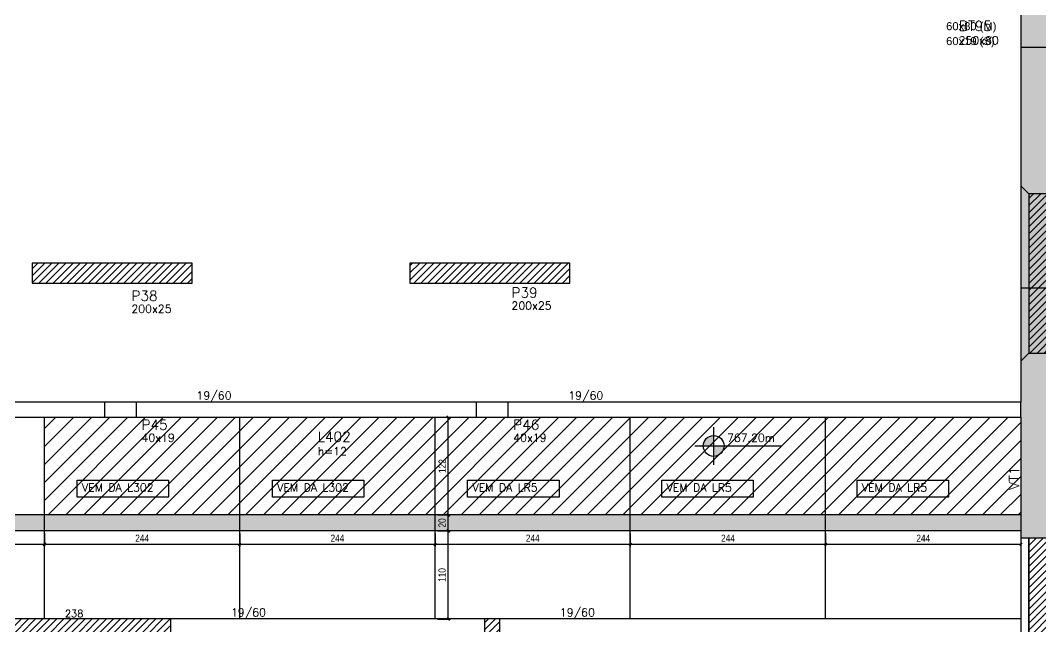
# Model space of a CAD drawing. Extents: x 1860 to 9314, y -614 to 3837.
# Drawn here: x 3631 to 4906, y 2247 to 3004 of the extents above; entities that cross this region are included whole.
import ezdxf
from ezdxf.enums import TextEntityAlignment as Align

# ---------------------------------------------------------------- set-up
doc = ezdxf.new("R2010")
doc.units = 0
for name, color, linetype in [('COTA', 241, 'Continuous'), ('F-BLOCOS-DIM', 2, 'Continuous'), ('F-BLOCOS-NOME', 3, 'Continuous'), ('F-CORTE', 4, 'Continuous'), ('F-LAJES-DIM', 2, 'Continuous'), ('F-LAJES-NOME', 4, 'Continuous'), ('F-NÍVEL-PLANTA', 2, 'Continuous'), ('F-PILARES-DIM', 172, 'Continuous'), ('F-PILARES-HACH', 174, 'Continuous'), ('F-PILARES-M', 170, 'Continuous'), ('F-PILARES-N', 170, 'Continuous'), ('F-PILARES-NASCE', 4, 'Continuous'), ('F-PILARES-NOME', 170, 'Continuous'), ('F-PILARES-S', 170, 'Continuous'), ('F-PILARES-V', 170, 'Continuous'), ('F-SOLIDO-CORTE', 71, 'Continuous'), ('F-TEXTO', 6, 'Continuous'), ('F-VIGAS', 3, 'Continuous'), ('F-VIGAS-DIM', 2, 'Continuous'), ('F-VIGAS-NOME', 4, 'Continuous'), ('Painéis', 200, 'Continuous')]:
    doc.layers.add(name, color=color, linetype=linetype)
doc.layers.add('F-DESNIVEL-2', color=7, linetype='Continuous', true_color=0xffd1e8)
doc.layers.add('Hachura', color=251, linetype='Continuous', lineweight=9)
doc.styles.add('COTA TECNICA-50', font='techl___.ttf', dxfattribs={"height": 9})
doc.styles.add('MCP', font='romans.shx')
doc.styles.add('ROMANS', font='romans.shx')
doc.styles.get("Standard").update_dxf_attribs({"font": 'arial.ttf'})
doc.dimstyles.new('COTA PAINEL-50', dxfattribs={"dimtxt": 9, "dimasz": 3, "dimexe": 3, "dimexo": 3, "dimgap": 3, "dimtad": 1, "dimdec": 1, "dimzin": 12, "dimdsep": 46, "dimtxsty": 'COTA TECNICA-50', "dimblk1": 'OBLIQUE', "dimblk2": 'OBLIQUE', "dimsah": 1, "dimcen": 0.9, "dimclrd": 4, "dimclre": 4, "dimclrt": 240, "dimadec": 1, "dimazin": 3, "dimtfac": 1, "dimtdec": 1, "dimtmove": 0, "dimatfit": 3, "dimfxl": 1, "dimtolj": 1, "dimtzin": 12, "dimarcsym": 0})
pattern_1 = [(45, (3615.476, 1372.732), (-4.419417, 4.419417), [])]

# ---------------------------------------------------------------- blocks, each defined once
blk = doc.blocks.new('Nível - Planta')
at = {"layer": 'F-NÍVEL-PLANTA'}
h = blk.add_hatch(color=71, dxfattribs=at)
h.paths.add_polyline_path([(0, 0), (0, 0.26, 0.414214), (-0.26, 0)])
h.paths.add_polyline_path([(0.26, 0), (0, 0), (0, -0.26, 0.414214)])
for p, q in [((0, -0.469), (0, 0.469)), ((-0.469, 0), (1.704, 0))]:
    blk.add_line(p, q, dxfattribs=at)
blk.add_circle((0, 0), 0.26, dxfattribs=at)
at = {"layer": 'F-TEXTO', "color": 3, "style": 'MCP'}
blk.add_attdef('NÍVEL', (0.333, 0.102), '', height=0.2, dxfattribs=at)
blk = doc.blocks.new('_Oblique')
at = {"color": 0, "linetype": 'ByBlock', "lineweight": -2}
blk.add_line((-0.5, -0.5), (0.5, 0.5), dxfattribs=at)
blk = doc.blocks.new('*D600')
at = {"layer": 'COTA', "color": 4, "lineweight": -2, "transparency": 16777216}
for p, q in [((3539.5, 2363.2), (3539.5, 2346.6)), ((3661.5, 2363.2), (3661.5, 2346.6)), ((3539.5, 2349.6), (3661.5, 2349.6))]:
    blk.add_line(p, q, dxfattribs=at)
at = {"layer": 'Defpoints', "color": 0, "transparency": 16777216}
for p in [(3539.5, 2366.2), (3661.5, 2366.2), (3661.5, 2349.6)]:
    blk.add_point(p, dxfattribs=at)
at = {"layer": 'COTA', "color": 4, "lineweight": -2, "transparency": 16777216, "xscale": 3, "yscale": 3, "zscale": 3, "rotation": 180}
blk.add_blockref('_Oblique', (3539.5, 2349.6), dxfattribs=at)
at = {"layer": 'COTA', "color": 4, "lineweight": -2, "transparency": 16777216, "xscale": 3, "yscale": 3, "zscale": 3}
blk.add_blockref('_Oblique', (3661.5, 2349.6), dxfattribs=at)
at = {"layer": 'COTA', "color": 240, "transparency": 16777216, "insert": (3600.5, 2357.1), "char_height": 9, "attachment_point": 5, "style": 'COTA TECNICA-50'}
blk.add_mtext('\\A1;122', dxfattribs=at)
blk = doc.blocks.new('*D601')
at = {"layer": 'COTA', "color": 4, "lineweight": -2, "transparency": 16777216}
for p, q in [((3661.5, 2363.2), (3661.5, 2346.6)), ((3905.5, 2363.2), (3905.5, 2346.6)), ((3661.5, 2349.6), (3905.5, 2349.6))]:
    blk.add_line(p, q, dxfattribs=at)
at = {"layer": 'Defpoints', "color": 0, "transparency": 16777216}
for p in [(3661.5, 2366.2), (3905.5, 2366.2), (3905.5, 2349.6)]:
    blk.add_point(p, dxfattribs=at)
at = {"layer": 'COTA', "color": 4, "lineweight": -2, "transparency": 16777216, "xscale": 3, "yscale": 3, "zscale": 3, "rotation": 180}
blk.add_blockref('_Oblique', (3661.5, 2349.6), dxfattribs=at)
at = {"layer": 'COTA', "color": 4, "lineweight": -2, "transparency": 16777216, "xscale": 3, "yscale": 3, "zscale": 3}
blk.add_blockref('_Oblique', (3905.5, 2349.6), dxfattribs=at)
at = {"layer": 'COTA', "color": 240, "transparency": 16777216, "insert": (3783.5, 2357.1), "char_height": 9, "attachment_point": 5, "style": 'COTA TECNICA-50'}
blk.add_mtext('\\A1;244', dxfattribs=at)
blk = doc.blocks.new('*D602')
at = {"layer": 'COTA', "color": 4, "lineweight": -2, "transparency": 16777216}
for p, q in [((3905.5, 2363.2), (3905.5, 2346.6)), ((4149.5, 2363.2), (4149.5, 2346.6)), ((3905.5, 2349.6), (4149.5, 2349.6))]:
    blk.add_line(p, q, dxfattribs=at)
at = {"layer": 'Defpoints', "color": 0, "transparency": 16777216}
for p in [(3905.5, 2366.2), (4149.5, 2366.2), (4149.5, 2349.6)]:
    blk.add_point(p, dxfattribs=at)
at = {"layer": 'COTA', "color": 4, "lineweight": -2, "transparency": 16777216, "xscale": 3, "yscale": 3, "zscale": 3, "rotation": 180}
blk.add_blockref('_Oblique', (3905.5, 2349.6), dxfattribs=at)
at = {"layer": 'COTA', "color": 4, "lineweight": -2, "transparency": 16777216, "xscale": 3, "yscale": 3, "zscale": 3}
blk.add_blockref('_Oblique', (4149.5, 2349.6), dxfattribs=at)
at = {"layer": 'COTA', "color": 240, "transparency": 16777216, "insert": (4027.5, 2357.1), "char_height": 9, "attachment_point": 5, "style": 'COTA TECNICA-50'}
blk.add_mtext('\\A1;244', dxfattribs=at)
blk = doc.blocks.new('*D603')
at = {"layer": 'COTA', "color": 4, "lineweight": -2, "transparency": 16777216}
for p, q in [((4149.5, 2363.2), (4149.5, 2346.6)), ((4393.5, 2363.2), (4393.5, 2346.6)), ((4149.5, 2349.6), (4393.5, 2349.6))]:
    blk.add_line(p, q, dxfattribs=at)
at = {"layer": 'Defpoints', "color": 0, "transparency": 16777216}
for p in [(4149.5, 2366.2), (4393.5, 2366.2), (4393.5, 2349.6)]:
    blk.add_point(p, dxfattribs=at)
at = {"layer": 'COTA', "color": 4, "lineweight": -2, "transparency": 16777216, "xscale": 3, "yscale": 3, "zscale": 3, "rotation": 180}
blk.add_blockref('_Oblique', (4149.5, 2349.6), dxfattribs=at)
at = {"layer": 'COTA', "color": 4, "lineweight": -2, "transparency": 16777216, "xscale": 3, "yscale": 3, "zscale": 3}
blk.add_blockref('_Oblique', (4393.5, 2349.6), dxfattribs=at)
at = {"layer": 'COTA', "color": 240, "transparency": 16777216, "insert": (4271.5, 2357.1), "char_height": 9, "attachment_point": 5, "style": 'COTA TECNICA-50'}
blk.add_mtext('\\A1;244', dxfattribs=at)
blk = doc.blocks.new('*D604')
at = {"layer": 'COTA', "color": 4, "lineweight": -2, "transparency": 16777216}
for p, q in [((4393.5, 2363.2), (4393.5, 2346.6)), ((4637.5, 2363.2), (4637.5, 2346.6)), ((4393.5, 2349.6), (4637.5, 2349.6))]:
    blk.add_line(p, q, dxfattribs=at)
at = {"layer": 'Defpoints', "color": 0, "transparency": 16777216}
for p in [(4393.5, 2366.2), (4637.5, 2366.2), (4637.5, 2349.6)]:
    blk.add_point(p, dxfattribs=at)
at = {"layer": 'COTA', "color": 4, "lineweight": -2, "transparency": 16777216, "xscale": 3, "yscale": 3, "zscale": 3, "rotation": 180}
blk.add_blockref('_Oblique', (4393.5, 2349.6), dxfattribs=at)
at = {"layer": 'COTA', "color": 4, "lineweight": -2, "transparency": 16777216, "xscale": 3, "yscale": 3, "zscale": 3}
blk.add_blockref('_Oblique', (4637.5, 2349.6), dxfattribs=at)
at = {"layer": 'COTA', "color": 240, "transparency": 16777216, "insert": (4515.5, 2357.1), "char_height": 9, "attachment_point": 5, "style": 'COTA TECNICA-50'}
blk.add_mtext('\\A1;244', dxfattribs=at)
blk = doc.blocks.new('*D605')
at = {"layer": 'COTA', "color": 4, "lineweight": -2, "transparency": 16777216}
for p, q in [((4637.5, 2363.2), (4637.5, 2346.6)), ((4881.5, 2363.2), (4881.5, 2346.6)), ((4637.5, 2349.6), (4881.5, 2349.6))]:
    blk.add_line(p, q, dxfattribs=at)
at = {"layer": 'Defpoints', "color": 0, "transparency": 16777216}
for p in [(4637.5, 2366.2), (4881.5, 2366.2), (4881.5, 2349.6)]:
    blk.add_point(p, dxfattribs=at)
at = {"layer": 'COTA', "color": 4, "lineweight": -2, "transparency": 16777216, "xscale": 3, "yscale": 3, "zscale": 3, "rotation": 180}
blk.add_blockref('_Oblique', (4637.5, 2349.6), dxfattribs=at)
at = {"layer": 'COTA', "color": 4, "lineweight": -2, "transparency": 16777216, "xscale": 3, "yscale": 3, "zscale": 3}
blk.add_blockref('_Oblique', (4881.5, 2349.6), dxfattribs=at)
at = {"layer": 'COTA', "color": 240, "transparency": 16777216, "insert": (4759.5, 2357.1), "char_height": 9, "attachment_point": 5, "style": 'COTA TECNICA-50'}
blk.add_mtext('\\A1;244', dxfattribs=at)
blk = doc.blocks.new('*D606')
at = {"layer": 'COTA', "color": 4, "lineweight": -2, "transparency": 16777216}
for p, q in [((4152.5, 2366.2), (4168.9, 2366.2)), ((4165.9, 2256.2), (4165.9, 2366.2)), ((4152.5, 2256.2), (4168.9, 2256.2))]:
    blk.add_line(p, q, dxfattribs=at)
at = {"layer": 'Defpoints', "color": 0, "transparency": 16777216}
for p in [(4149.5, 2366.2), (4165.9, 2366.2), (4149.5, 2256.2)]:
    blk.add_point(p, dxfattribs=at)
at = {"layer": 'COTA', "color": 4, "lineweight": -2, "transparency": 16777216, "xscale": 3, "yscale": 3, "zscale": 3}
for p, rotation in [((4165.9, 2366.2), 90), ((4165.9, 2256.2), 270)]:
    blk.add_blockref('_Oblique', p, dxfattribs=dict(at, rotation=rotation))
at = {"layer": 'COTA', "color": 240, "transparency": 16777216, "insert": (4158.3, 2311.2), "char_height": 9, "attachment_point": 5, "rotation": 90, "style": 'COTA TECNICA-50'}
blk.add_mtext('\\A1;110', dxfattribs=at)
blk = doc.blocks.new('*D607')
at = {"layer": 'COTA', "color": 4, "lineweight": -2, "transparency": 16777216}
for p, q in [((4152.5, 2386.2), (4168.9, 2386.2)), ((4165.9, 2366.2), (4165.9, 2386.2)), ((4152.5, 2366.2), (4168.9, 2366.2))]:
    blk.add_line(p, q, dxfattribs=at)
at = {"layer": 'Defpoints', "color": 0, "transparency": 16777216}
for p in [(4149.5, 2386.2), (4165.9, 2386.2), (4149.5, 2366.2)]:
    blk.add_point(p, dxfattribs=at)
at = {"layer": 'COTA', "color": 4, "lineweight": -2, "transparency": 16777216, "xscale": 3, "yscale": 3, "zscale": 3}
for p, rotation in [((4165.9, 2386.2), 90), ((4165.9, 2366.2), 270)]:
    blk.add_blockref('_Oblique', p, dxfattribs=dict(at, rotation=rotation))
at = {"layer": 'COTA', "color": 240, "transparency": 16777216, "insert": (4158.3, 2376.2), "char_height": 9, "attachment_point": 5, "rotation": 90, "style": 'COTA TECNICA-50'}
blk.add_mtext('\\A1;20', dxfattribs=at)
blk = doc.blocks.new('*D608')
at = {"layer": 'COTA', "color": 4, "lineweight": -2, "transparency": 16777216}
for p, q in [((4152.5, 2508.2), (4168.9, 2508.2)), ((4165.9, 2386.2), (4165.9, 2508.2)), ((4152.5, 2386.2), (4168.9, 2386.2))]:
    blk.add_line(p, q, dxfattribs=at)
at = {"layer": 'Defpoints', "color": 0, "transparency": 16777216}
for p in [(4149.5, 2508.2), (4165.9, 2508.2), (4149.5, 2386.2)]:
    blk.add_point(p, dxfattribs=at)
at = {"layer": 'COTA', "color": 4, "lineweight": -2, "transparency": 16777216, "xscale": 3, "yscale": 3, "zscale": 3}
for p, rotation in [((4165.9, 2508.2), 90), ((4165.9, 2386.2), 270)]:
    blk.add_blockref('_Oblique', p, dxfattribs=dict(at, rotation=rotation))
at = {"layer": 'COTA', "color": 240, "transparency": 16777216, "insert": (4158.4, 2447.2), "char_height": 9, "attachment_point": 5, "rotation": 90, "style": 'COTA TECNICA-50'}
blk.add_mtext('\\A1;122', dxfattribs=at)

msp = doc.modelspace()

# ---------------------------------------------------------------- hatches: boundary and pattern name
at = {"layer": 'F-PILARES-HACH', "linetype": 'Continuous'}
h = msp.add_hatch(dxfattribs=at)
h.set_pattern_fill('ANSI31', color=256, scale=50, style=0)
h.set_pattern_definition(pattern_1)
h.paths.add_polyline_path([(4891.48, 2588.23), (4921.48, 2588.23), (4921.48, 2787.23), (4891.48, 2787.23)], flags=16)
h = msp.add_hatch(dxfattribs=at)
h.set_pattern_fill('ANSI31', color=256, scale=50, style=0)
h.set_pattern_definition(pattern_1)
h.paths.add_polyline_path([(3645.98, 2675.73), (3845.98, 2675.73), (3845.98, 2700.73), (3645.98, 2700.73)], flags=16)
h = msp.add_hatch(dxfattribs=at)
h.set_pattern_fill('ANSI31', color=256, scale=50, style=0)
h.set_pattern_definition(pattern_1)
h.paths.add_polyline_path([(4117.98, 2675.73), (4317.98, 2675.73), (4317.98, 2700.73), (4117.98, 2700.73)], flags=16)
h = msp.add_hatch(dxfattribs=at)
h.set_pattern_fill('ANSI31', color=256, scale=50, style=0)
h.set_pattern_definition(pattern_1)
h.paths.add_polyline_path([(4891.48, 2182.23), (4921.48, 2182.23), (4921.48, 2357.23), (4891.48, 2357.23)], flags=16)
h = msp.add_hatch(dxfattribs=at)
h.set_pattern_fill('ANSI31', color=256, scale=50, style=0)
h.set_pattern_definition(pattern_1)
h.paths.add_polyline_path([(3819.48, 2018.23), (3819.48, 2256.23), (3581.48, 2256.23), (3581.48, 2237.23), (3800.48, 2237.23), (3800.48, 2037.23), (3581.48, 2037.23), (3581.48, 2018.23)], flags=16)
h = msp.add_hatch(dxfattribs=at)
h.set_pattern_fill('ANSI31', color=256, scale=50, style=0)
h.set_pattern_definition(pattern_1)
h.paths.add_polyline_path([(4211.48, 2018.23), (4230.48, 2018.23), (4230.48, 2256.23), (4211.48, 2256.23)], flags=16)
at = {"layer": 'F-SOLIDO-CORTE', "linetype": 'Continuous'}
msp.add_hatch(color=256, dxfattribs=at).paths.add_polyline_path([(4881.48, 2969.94), (4881.48, 2669.94), (4931.48, 2669.94), (4931.48, 2874.94), (4964.83, 2874.94), (4964.83, 2909.94), (4931.48, 2909.94), (4931.48, 2969.94)], flags=16)
at = {"layer": 'Hachura', "linetype": 'ByBlock'}
h = msp.add_hatch(dxfattribs=at)
h.set_pattern_fill('ANSI31', color=256, scale=5)
h.paths.add_polyline_path([(3905.48, 2508.23), (3661.48, 2508.23), (3661.48, 2386.23), (3905.48, 2386.23)])
h.paths.add_polyline_path([(4149.48, 2508.23), (3905.48, 2508.23), (3905.48, 2386.23), (4149.48, 2386.23)])
h.paths.add_polyline_path([(4393.48, 2508.23), (4149.48, 2508.23), (4149.48, 2386.23), (4393.48, 2386.23)])
h.paths.add_polyline_path([(4393.48, 2508.23), (4393.48, 2386.23), (4637.48, 2386.23), (4637.48, 2508.23)])
h.paths.add_polyline_path([(4637.48, 2508.23), (4637.48, 2386.23), (4881.48, 2386.23), (4881.48, 2508.23)])
h = msp.add_hatch(color=256, dxfattribs=at)
h.dxf.hatch_style = 1
h.paths.add_polyline_path([(3661.48, 2386.23), (3539.48, 2386.23), (3539.48, 2366.23), (3661.48, 2366.23)])
h = msp.add_hatch(color=256, dxfattribs=at)
h.dxf.hatch_style = 1
h.paths.add_polyline_path([(3905.48, 2386.23), (3661.48, 2386.23), (3661.48, 2366.23), (3905.48, 2366.23)])
h = msp.add_hatch(color=256, dxfattribs=at)
h.dxf.hatch_style = 1
h.paths.add_polyline_path([(4149.48, 2386.23), (3905.48, 2386.23), (3905.48, 2366.23), (4149.48, 2366.23)])
h = msp.add_hatch(color=256, dxfattribs=at)
h.dxf.hatch_style = 1
h.paths.add_polyline_path([(4393.48, 2386.23), (4149.48, 2386.23), (4149.48, 2366.23), (4393.48, 2366.23)])
h = msp.add_hatch(color=256, dxfattribs=at)
h.dxf.hatch_style = 1
h.paths.add_polyline_path([(4637.48, 2386.23), (4393.48, 2386.23), (4393.48, 2366.23), (4637.48, 2366.23)])
h = msp.add_hatch(color=256, dxfattribs=at)
h.dxf.hatch_style = 1
h.paths.add_polyline_path([(4881.48, 2386.23), (4637.48, 2386.23), (4637.48, 2366.23), (4881.48, 2366.23)])

# ---------------------------------------------------------------- linework, layer by layer
at = {"layer": 'COTA'}
for points in [[(3702.24, 2429.81), (3816.38, 2429.81), (3816.38, 2408.26), (3702.24, 2408.26)], [(3946.24, 2429.81), (4060.38, 2429.81), (4060.38, 2408.26), (3946.24, 2408.26)], [(4190.24, 2429.81), (4304.38, 2429.81), (4304.38, 2408.26), (4190.24, 2408.26)], [(4432.79, 2429.81), (4546.93, 2429.81), (4546.93, 2408.26), (4432.79, 2408.26)], [(4676.79, 2429.81), (4790.93, 2429.81), (4790.93, 2408.26), (4676.79, 2408.26)]]:
    msp.add_lwpolyline(points, close=True, dxfattribs=at)
at = {"layer": 'F-CORTE', "linetype": 'Continuous'}
msp.add_lwpolyline([(4964.83, 2909.94), (4931.48, 2909.94), (4931.48, 2969.94), (4881.48, 2969.94), (4881.48, 2669.94), (4931.48, 2669.94), (4931.48, 2874.94), (4964.83, 2874.94)], dxfattribs=at)
at = {"layer": 'F-DESNIVEL-2', "linetype": 'Continuous'}
for points in [[(4931.48, 2687.73), (4931.48, 3022.13), (4881.48, 3022.13)], [(4931.48, 2687.73), (4881.48, 3022.13), (4881.48, 2687.73)], [(4931.48, 2517.73), (4931.48, 2687.73), (4881.48, 2687.73)], [(4931.48, 2517.73), (4881.48, 2687.73), (4881.48, 2517.73)], [(4931.48, 2687.73), (4881.48, 2687.73), (4931.48, 2687.73)], [(4931.48, 2517.73), (4881.48, 2517.73), (4881.48, 2357.33)], [(4931.48, 2517.73), (4881.48, 2357.33), (4931.48, 2357.33)], [(4931.48, 2517.73), (4881.48, 2517.73), (4931.48, 2517.73)]]:
    msp.add_solid(points, dxfattribs=at)
at = {"layer": 'F-PILARES-M', "linetype": 'Continuous'}
for points in [[(3736.48, 2508.23), (3776.48, 2508.23), (3776.48, 2527.23), (3736.48, 2527.23), (3736.48, 2508.23)], [(4200.98, 2508.23), (4240.98, 2508.23), (4240.98, 2527.23), (4200.98, 2527.23), (4200.98, 2508.23)], [(4891.48, 2357.23), (4881.48, 2357.23), (4881.48, 2182.23), (4891.48, 2182.23), (4891.48, 2357.23)]]:
    msp.add_lwpolyline(points, dxfattribs=at)
at = {"layer": 'F-PILARES-N', "linetype": 'Continuous'}
msp.add_lwpolyline([(4891.48, 2588.23), (4921.48, 2588.23), (4921.48, 2787.23), (4891.48, 2787.23), (4891.48, 2588.23)], dxfattribs=at)
at = {"layer": 'F-PILARES-NASCE', "linetype": 'Continuous'}
for p, q in [((4891.48, 2787.23), (4881.48, 2797.23)), ((4891.48, 2588.23), (4881.48, 2578.23))]:
    msp.add_line(p, q, dxfattribs=at)
at = {"layer": 'F-PILARES-S', "linetype": 'Continuous'}
for points in [[(3645.98, 2675.73), (3845.98, 2675.73), (3845.98, 2700.73), (3645.98, 2700.73), (3645.98, 2675.73)], [(4117.98, 2675.73), (4317.98, 2675.73), (4317.98, 2700.73), (4117.98, 2700.73), (4117.98, 2675.73)], [(3819.48, 2018.23), (3819.48, 2256.23), (3581.48, 2256.23), (3581.48, 2237.23), (3800.48, 2237.23), (3800.48, 2037.23), (3581.48, 2037.23), (3581.48, 2018.23), (3819.48, 2018.23)], [(4211.48, 2018.23), (4230.48, 2018.23), (4230.48, 2256.23), (4211.48, 2256.23), (4211.48, 2018.23)]]:
    msp.add_lwpolyline(points, dxfattribs=at)
at = {"layer": 'F-PILARES-V', "linetype": 'Continuous'}
msp.add_lwpolyline([(4891.48, 2182.23), (4921.48, 2182.23), (4921.48, 2357.23), (4891.48, 2357.23), (4891.48, 2182.23)], dxfattribs=at)
at = {"layer": 'F-SOLIDO-CORTE'}
msp.add_lwpolyline([(4881.48, 2969.94), (4881.48, 2669.94), (4931.48, 2669.94), (4931.48, 2874.94), (4964.83, 2874.94), (4964.83, 2909.94), (4931.48, 2909.94), (4931.48, 2969.94), (4881.48, 2969.94)], dxfattribs=at)
at = {"layer": 'F-VIGAS'}
for points in [[(4881.48, 3022.23), (4881.48, 2687.73)], [(4881.48, 2687.73), (4881.48, 2527.23)], [(3736.48, 2527.23), (3436.48, 2527.23)], [(4200.98, 2527.23), (3776.48, 2527.23)], [(4881.48, 2527.23), (4240.98, 2527.23)], [(4881.48, 2508.23), (4881.48, 2527.23)], [(3436.48, 2508.23), (3736.48, 2508.23)], [(3776.48, 2508.23), (4200.98, 2508.23)], [(4240.98, 2508.23), (4881.48, 2508.23)], [(4881.48, 2508.23), (4881.48, 2357.23)], [(4211.48, 2256.23), (3819.48, 2256.23)], [(4881.48, 2256.23), (4230.48, 2256.23)]]:
    msp.add_lwpolyline(points, dxfattribs=at)
at = {"layer": 'Painéis'}
for p, q in [((3661.48, 2256.23), (3661.48, 2508.23)), ((3905.48, 2256.23), (3905.48, 2508.23)), ((4149.48, 2256.23), (4149.48, 2508.23)), ((4393.48, 2256.23), (4393.48, 2508.23)), ((4637.48, 2256.23), (4637.48, 2508.23)), ((4881.48, 2386.23), (3415.48, 2386.23)), ((4881.48, 2366.23), (3415.48, 2366.23))]:
    msp.add_line(p, q, dxfattribs=at)

# ---------------------------------------------------------------- block references
at = {"layer": 'F-NÍVEL-PLANTA', "linetype": 'Continuous', "xscale": 50, "yscale": 50, "zscale": 50}
msp.add_blockref('Nível - Planta', (4497.63, 2472.38), dxfattribs=at).add_auto_attribs({'NÍVEL': '767.20m'})

# ---------------------------------------------------------------- texts
at = {"layer": 'COTA', "style": 'ROMANS'}
for s, p in [('VEM DA L302', (3708.31, 2415.41)), ('VEM DA L302', (3952.31, 2415.41)), ('VEM DA LR5', (4196.31, 2415.41)), ('VEM DA LR5', (4438.86, 2415.41)), ('VEM DA LR5', (4682.86, 2415.41))]:
    msp.add_text(s, height=10, dxfattribs=at).set_placement(p)
at = {"layer": 'F-BLOCOS-DIM', "linetype": 'Continuous', "style": 'MCP'}
msp.add_text('250x80', height=10, dxfattribs=at).set_placement((4803.68, 2983.96), align=Align.TOP_LEFT)
at = {"layer": 'F-BLOCOS-NOME', "linetype": 'Continuous', "style": 'MCP'}
msp.add_text('BT95', height=12.5, dxfattribs=at).set_placement((4804.04, 2990.67))
at = {"layer": 'F-LAJES-DIM', "linetype": 'Continuous', "style": 'MCP'}
msp.add_text('h=12', height=10, dxfattribs=at).set_placement((4002.89, 2460.68))
at = {"layer": 'F-LAJES-NOME', "linetype": 'Continuous', "style": 'MCP'}
msp.add_text('L402', height=12.5, dxfattribs=at).set_placement((4002.89, 2477.68))
at = {"layer": 'F-PILARES-DIM', "linetype": 'Continuous'}
for s, p in [('60x80 (M)', (4788.1, 2991.61)), ('60x19 (S)', (4788.1, 2973.03))]:
    msp.add_text(s, height=10, dxfattribs=at).set_placement(p)
at = {"layer": 'F-PILARES-DIM', "linetype": 'Continuous', "style": 'MCP'}
for s, height, p in [('200x25', 10, (4244.97, 2642.62)), ('200x25', 10, (3770.11, 2638.63)), ('40x19', 10, (3782.73, 2477.61)), ('40x19', 10, (4247.23, 2477.61)), ('238', 9, (3686.98, 2258.48))]:
    msp.add_text(s, height=height, dxfattribs=at).set_placement(p)
at = {"layer": 'F-PILARES-NOME', "linetype": 'Continuous', "style": 'MCP'}
for s, p in [('P38', (3770.11, 2653.63)), ('P39', (4244.97, 2657.62)), ('P45', (3782.73, 2492.61)), ('P46', (4247.23, 2492.61))]:
    msp.add_text(s, height=12.5, dxfattribs=at).set_placement(p)
at = {"layer": 'F-VIGAS-DIM', "linetype": 'Continuous', "style": 'MCP'}
for p in [(3851.48, 2530.36), (4315.98, 2530.36), (3894.48, 2259.36), (4305.48, 2259.36)]:
    msp.add_text('19/60', height=10, dxfattribs=at).set_placement(p)
at = {"layer": 'F-VIGAS-NOME', "linetype": 'Continuous', "style": 'MCP'}
msp.add_text('VT1', height=12.5, rotation=90, dxfattribs=at).set_placement((4879.23, 2417.61))

# ---------------------------------------------------------------- dimensions: what is measured, and where the dimension line sits
at = {"layer": 'COTA'}
for base, p1, p2, picture, middle in [((4165.93, 2508.23), (4149.48, 2386.23), (4149.48, 2508.23), '*D608', (4158.37, 2447.23)), ((4165.93, 2386.23), (4149.48, 2366.23), (4149.48, 2386.23), '*D607', (4158.33, 2376.23))]:
    dim = msp.add_linear_dim(base=base, p1=p1, p2=p2, angle=90, dimstyle='COTA PAINEL-50', override={"dimtmove": 1}, dxfattribs=at)
    dim.commit()
    dim.dimension.update_dxf_attribs({"geometry": picture, "text_midpoint": middle})
for base, p1, p2, picture, middle in [((3661.48, 2349.56), (3539.48, 2366.23), (3661.48, 2366.23), '*D600', (3600.48, 2357.11)), ((3905.48, 2349.56), (3661.48, 2366.23), (3905.48, 2366.23), '*D601', (3783.48, 2357.13)), ((4149.48, 2349.56), (3905.48, 2366.23), (4149.48, 2366.23), '*D602', (4027.48, 2357.13)), ((4393.48, 2349.56), (4149.48, 2366.23), (4393.48, 2366.23), '*D603', (4271.48, 2357.13)), ((4637.48, 2349.56), (4393.48, 2366.23), (4637.48, 2366.23), '*D604', (4515.48, 2357.13)), ((4881.48, 2349.56), (4637.48, 2366.23), (4881.48, 2366.23), '*D605', (4759.48, 2357.13))]:
    dim = msp.add_linear_dim(base=base, p1=p1, p2=p2, dimstyle='COTA PAINEL-50', override={"dimtmove": 1}, dxfattribs=at)
    dim.commit()
    dim.dimension.update_dxf_attribs({"geometry": picture, "text_midpoint": middle})
dim = msp.add_linear_dim(base=(4165.93, 2366.23), p1=(4149.48, 2256.23), p2=(4149.48, 2366.23), angle=90, dimstyle='COTA PAINEL-50', dxfattribs=at)
dim.commit()
dim.dimension.update_dxf_attribs({"geometry": '*D606', "text_midpoint": (4158.33, 2311.23)})

doc.saveas('drawing.dxf')
